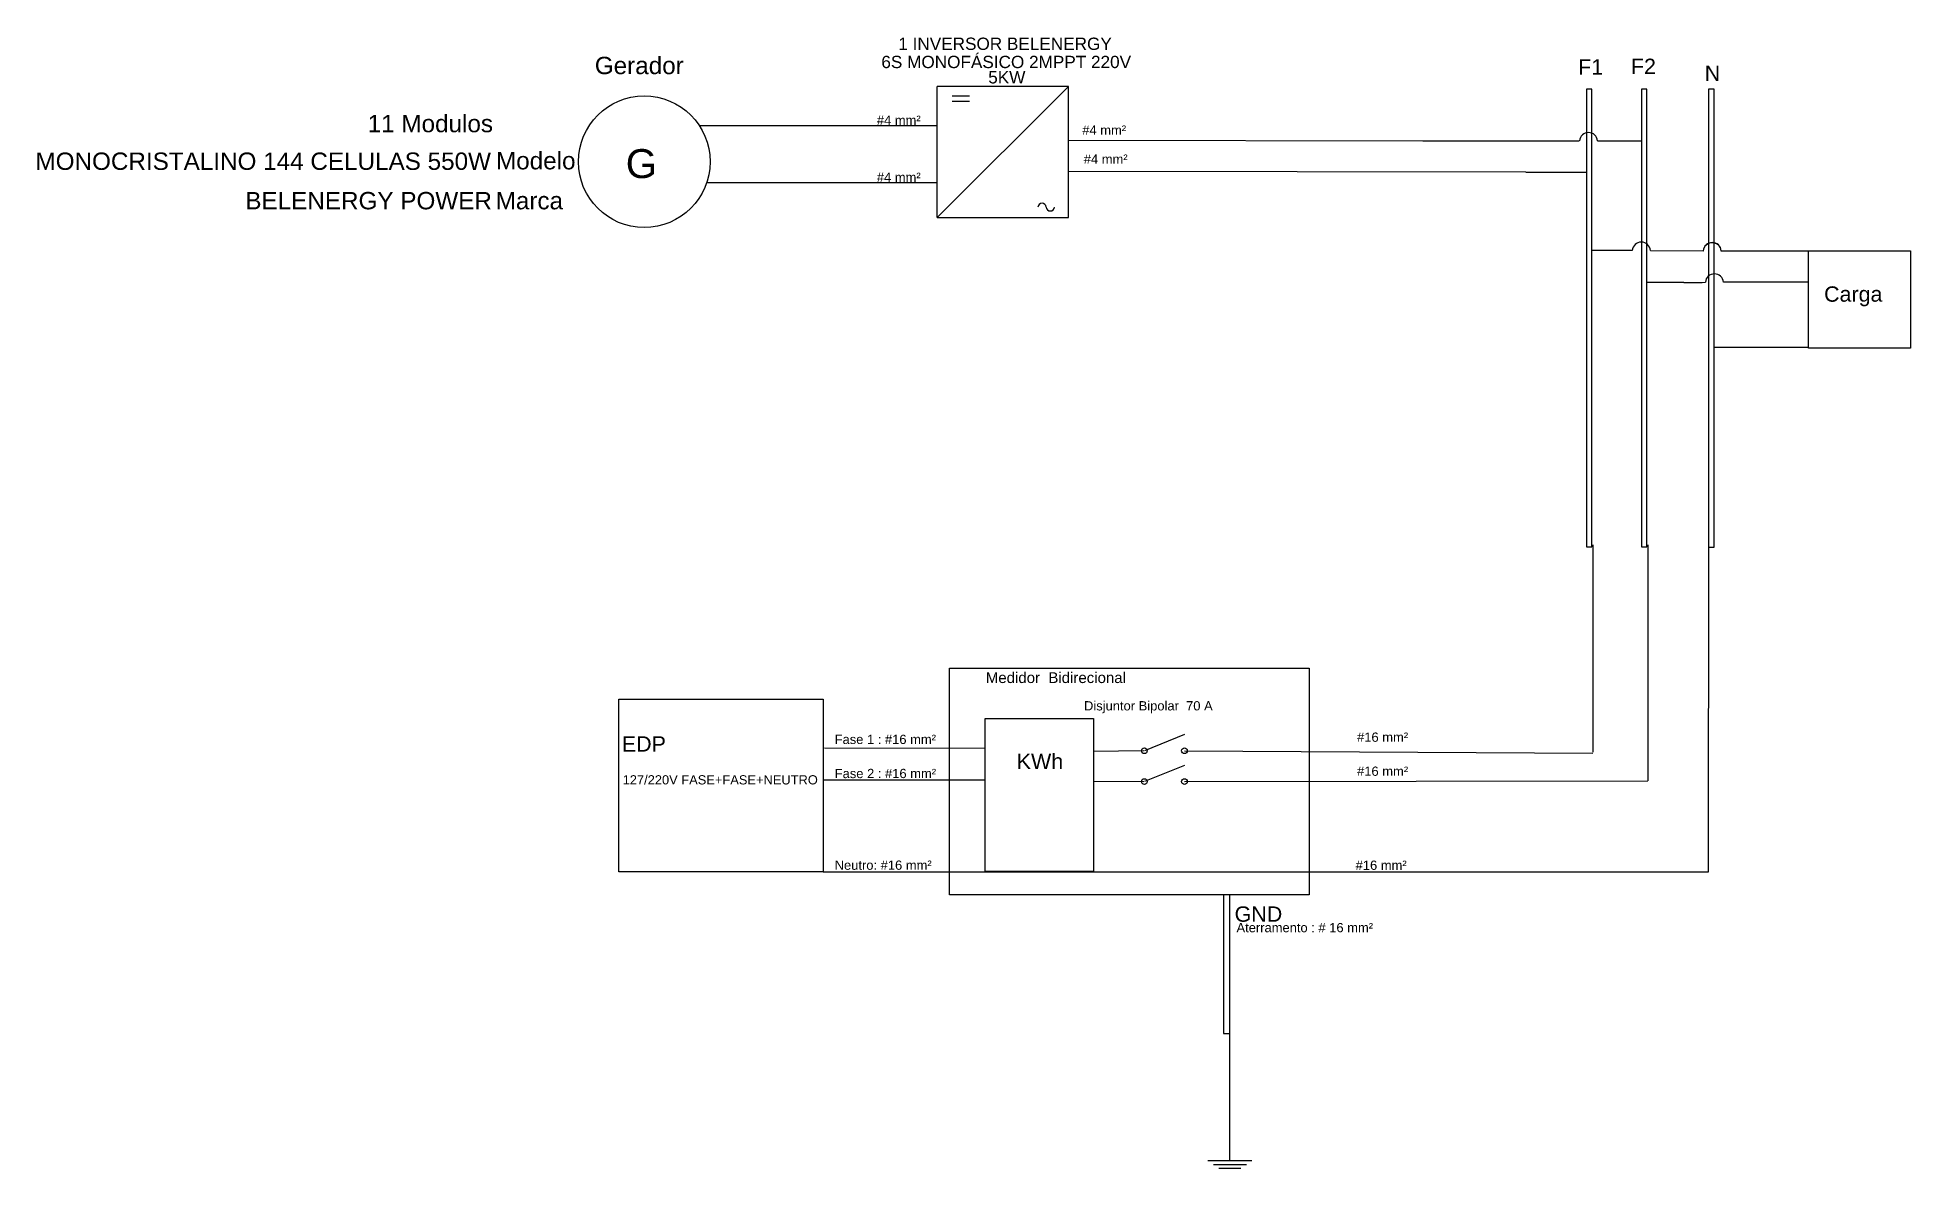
# Model space of a CAD drawing. Header units: millimetres. Extents: x 1902 to 30624, y 813 to 18160.
import ezdxf

# ---------------------------------------------------------------- set-up
doc = ezdxf.new("R2010")
doc.units = ezdxf.units.MM
doc.styles.add('arial', font='arial.ttf')
doc.styles.get("Standard").update_dxf_attribs({"font": 'arial.ttf'})

msp = doc.modelspace()

# ---------------------------------------------------------------- linework, layer by layer
for p, q in [((17712, 17408), (15700, 17408)), ((17712, 17408), (15700, 15401)), ((15700, 15399), (15700, 17408)), ((15927, 17265), (16196, 17265)), ((17712, 15399), (17712, 17408)), ((25655, 17366), (25655, 10346)), ((25739, 17366), (25655, 17366)), ((25739, 10346), (25739, 17366)), ((26498, 17366), (26498, 11465)), ((26582, 17366), (26498, 17366)), ((26498, 17366), (26498, 10346)), ((26582, 17366), (26498, 17366)), ((26582, 11465), (26582, 17366)), ((26582, 10346), (26582, 17366)), ((27528, 17365), (27528, 11463)), ((27613, 17365), (27528, 17365)), ((27528, 17365), (27528, 10345)), ((27613, 17365), (27528, 17365)), ((27613, 11463), (27613, 17365)), ((27613, 10345), (27613, 17365)), ((15927, 17182), (16196, 17182)), ((15700, 16804), (12053, 16804)), ((23147, 16570), (17712, 16581)), ((25541, 16570), (23147, 16570)), ((25825, 16574), (26498, 16574)), ((24726, 16093), (17712, 16103)), ((24726, 16093), (25653, 16093)), ((15700, 15929), (12162, 15929)), ((15700, 15399), (17712, 15399)), ((26355, 14893), (25739, 14893)), ((26634, 14893), (27444, 14885)), ((27721, 14888), (28990, 14888)), ((28990, 14888), (29058, 14888)), ((27150, 14400), (26580, 14403)), ((27150, 14400), (27428, 14404)), ((27428, 14404), (27478, 14406)), ((27755, 14410), (28714, 14410)), ((28714, 14410), (29058, 14410)), ((27613, 13409), (29058, 13409)), ((25655, 10346), (25739, 10346)), ((25752, 10379), (25752, 7198)), ((26498, 10346), (26582, 10346)), ((26596, 10379), (26596, 6761)), ((27526, 5366), (27530, 10378)), ((27528, 10345), (27613, 10345)), ((19490, 7468), (18875, 7221)), ((13953, 7258), (13948, 7258)), ((16433, 7253), (13968, 7258)), ((18866, 7218), (18088, 7207)), ((19490, 7221), (25752, 7185)), ((19490, 6993), (18875, 6747)), ((13953, 6770), (13948, 6770)), ((16433, 6769), (13953, 6770)), ((18869, 6746), (18094, 6747)), ((19490, 6747), (26596, 6761)), ((13948, 5366), (27526, 5366))]:
    msp.add_line(p, q)
at = {"color": 3}
for p, q in [((20087, 5014), (20087, 2883)), ((20188, 2883), (20188, 5014)), ((20087, 2882), (20188, 2882)), ((20188, 940), (20188, 2883)), ((20525, 931), (19851, 931)), ((20441, 872), (19935, 872)), ((20357, 813), (20019, 813))]:
    msp.add_line(p, q, dxfattribs=at)
for points in [[(29058, 14888), (30624, 14888), (30624, 13396), (29058, 13396)], [(15886, 8485), (21400, 8485), (21400, 5013), (15886, 5013)], [(10816, 8012), (13948, 8012), (13948, 5366), (10816, 5366)], [(16433, 7715), (18094, 7715), (18094, 5369), (16433, 5369)]]:
    msp.add_lwpolyline(points, close=True)
for centre, radius in [((11206, 16254), 1009), ((18875, 7221), 44), ((19490, 7221), 44), ((18875, 6747), 44), ((19490, 6747), 44)]:
    msp.add_circle(centre, radius)
for centre, radius, start, end in [((25686, 16563), 139, 4.8424, 175.1498), ((17307, 15553), 63.4, 3.9499, 176.0501), ((17433, 15562), 63.4, 183.9499, 356.0501), ((26496, 14882), 139, 4.8257, 175.1743), ((27583, 14873), 139, 4.8263, 175.1497), ((27583, 14876), 139, 4.8263, 175.1497), ((27617, 14394), 139, 4.8263, 175.1497)]:
    msp.add_arc(centre, radius, start, end)

# ---------------------------------------------------------------- texts
for s, height, p in [('1 INVERSOR BELENERGY', 188.29, (15102, 17969)), (' 6S MONOFÁSICO 2MPPT 220V', 188.29, (14769, 17690)), ('F1', 235.4, (25527, 17590)), ('F2', 235.4, (26336, 17599)), ('5KW', 188.3, (16481, 17455)), ('N', 235, (27468, 17494)), ('#4 mm²', 142, (14773, 16819)), ('#4 mm²', 142, (17923, 16668)), ('G', 444, (10922, 16003)), ('#4 mm²', 142, (14773, 15944)), ('#4 mm²', 142, (17946, 16223)), ('Carga', 235.4, (29298, 14107)), ('Medidor  Bidirecional', 164.76, (16444, 8259)), ('Disjuntor Bipolar  70 A', 141.98, (17950, 7839)), ('Fase 1 : #16 mm²', 141.98, (14126, 7324)), ('#16 mm²', 142, (22137, 7358)), ('EDP', 235.4, (10862, 7207)), ('KWh', 235.4, (16918, 6940)), ('Fase 2 : #16 mm²', 141.98, (14127, 6801)), ('#16 mm²', 142, (22137, 6836)), ('127/220V FASE+FASE+NEUTRO', 141.22, (10875, 6704)), ('Neutro: #16 mm²', 141.98, (14126, 5395)), ('#16 mm²', 142, (22115, 5394)), ('GND', 235.4, (20259, 4598)), ('Aterramento : # 16 mm²', 141.98, (20288, 4437))]:
    msp.add_text(s, height=height).set_placement(p)
at = {"style": 'arial'}
for s, p in [('Gerador ', (10448, 17597)), ('Modelo', (8933, 16137)), ('Marca', (8928, 15524))]:
    msp.add_text(s, height=266.2, dxfattribs=at).set_placement(p)
at = {"color": 2, "style": 'arial'}
for s, height, p in [('11 Modulos', 266.2, (6965, 16706)), ('MONOCRISTALINO 144 CELULAS 550W', 266.22, (1871, 16129)), ('BELENERGY POWER', 266.22, (5089, 15524))]:
    msp.add_text(s, height=height, dxfattribs=at).set_placement(p)

doc.saveas('drawing.dxf')
